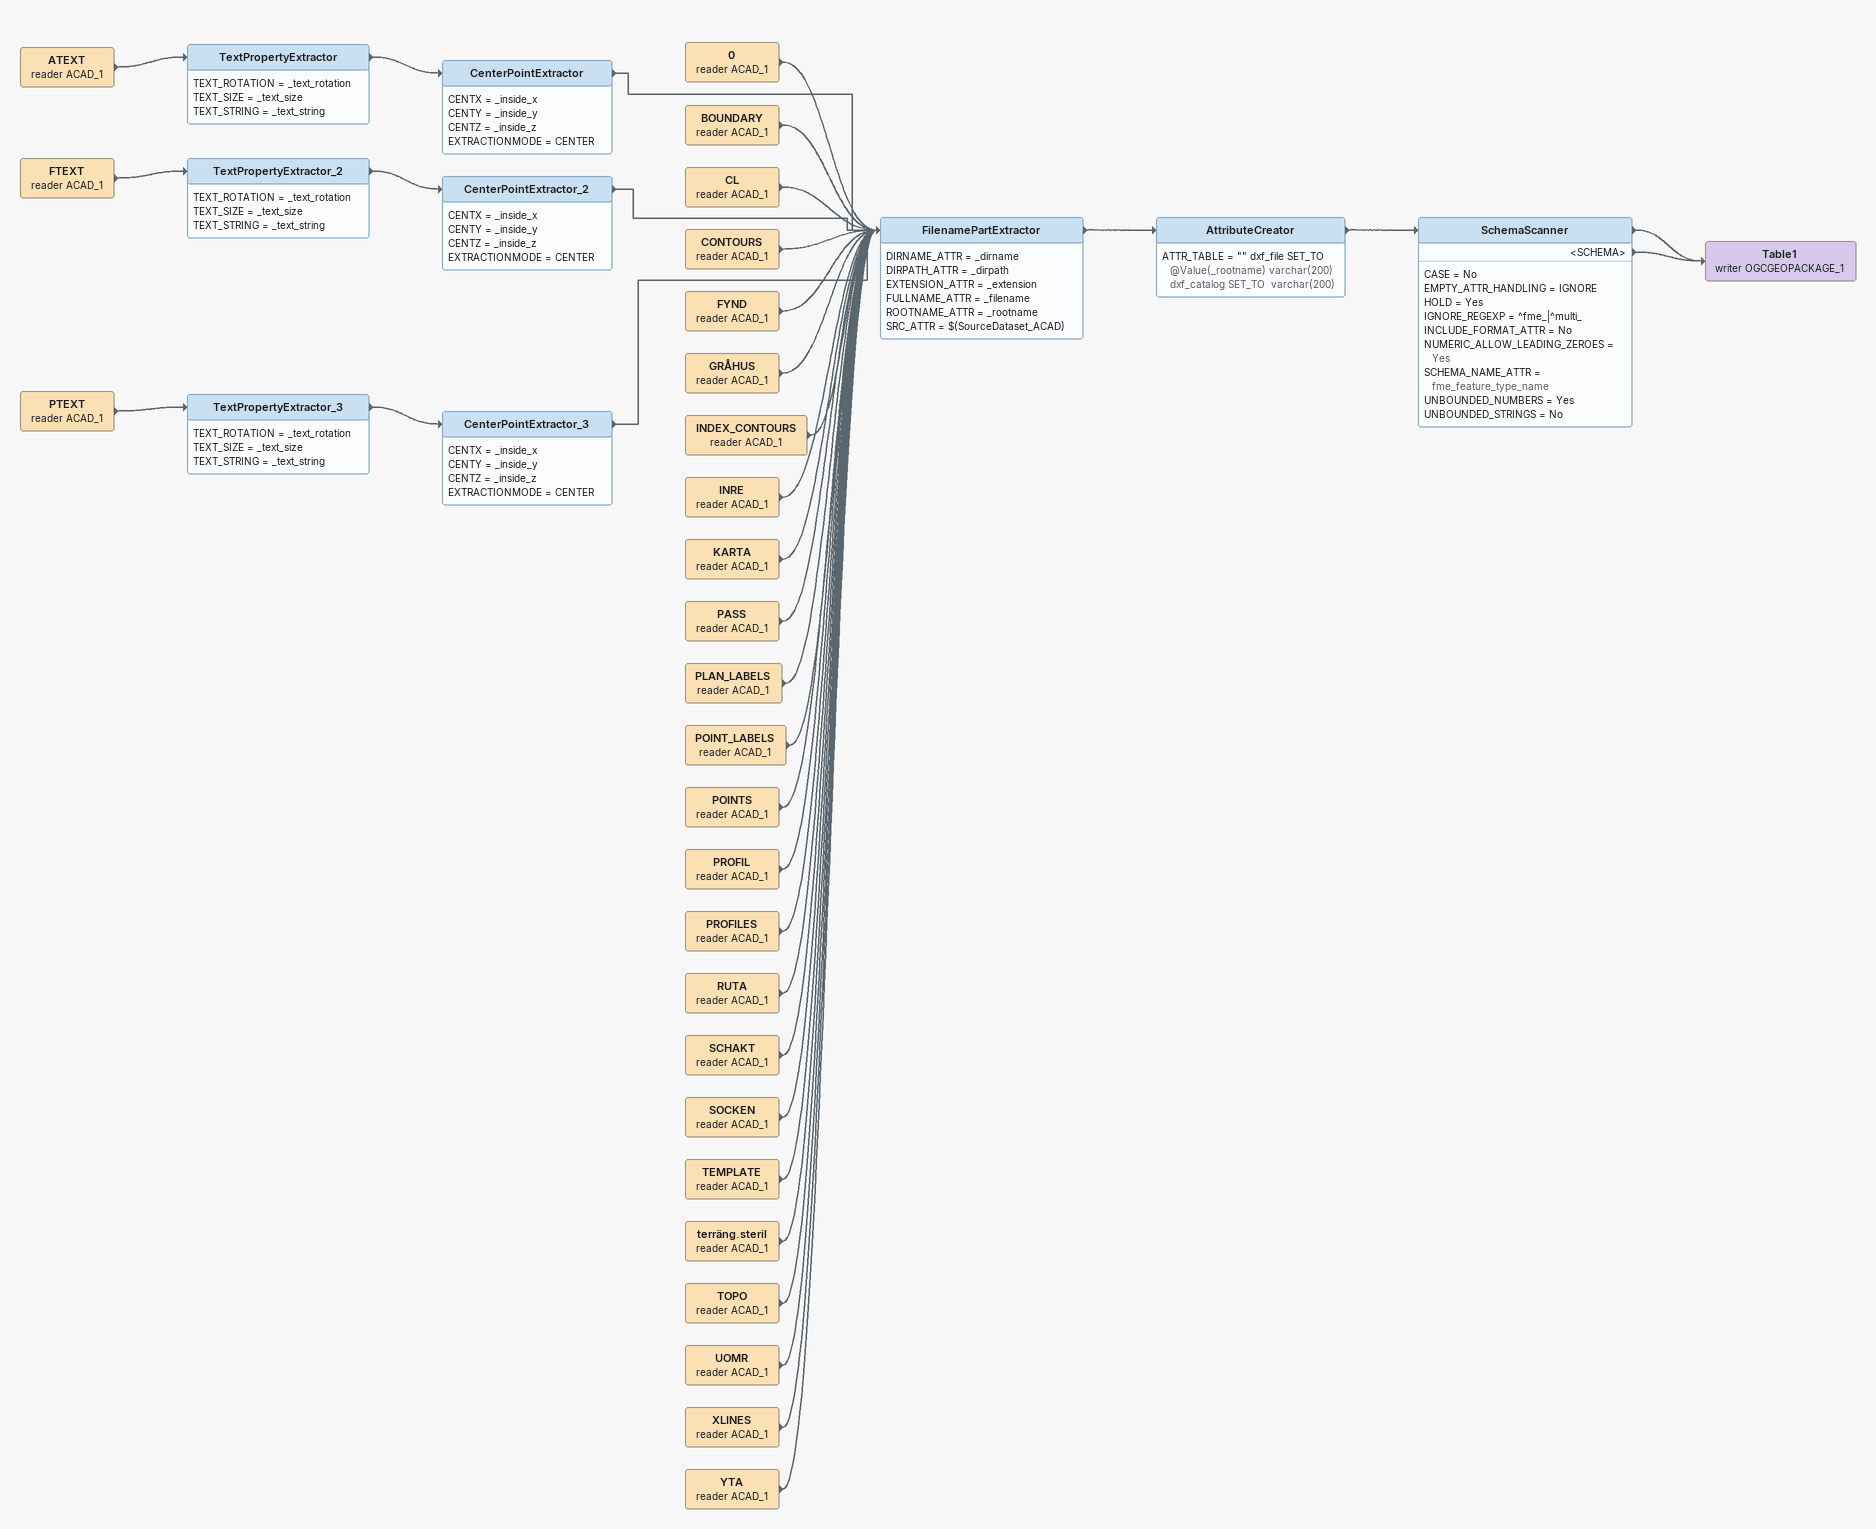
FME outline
ATEXT (reader ACAD_1)
    -> TextPropertyExtractor
TextPropertyExtractor
    TEXT_ROTATION = _text_rotation
    TEXT_SIZE = _text_size
    TEXT_STRING = _text_string
    -> CenterPointExtractor
CenterPointExtractor
    CENTX = _inside_x
    CENTY = _inside_y
    CENTZ = _inside_z
    EXTRACTIONMODE = CENTER
    -> FilenamePartExtractor
FTEXT (reader ACAD_1)
    -> TextPropertyExtractor_2
TextPropertyExtractor_2
    TEXT_ROTATION = _text_rotation
    TEXT_SIZE = _text_size
    TEXT_STRING = _text_string
    -> CenterPointExtractor_2
CenterPointExtractor_2
    CENTX = _inside_x
    CENTY = _inside_y
    CENTZ = _inside_z
    EXTRACTIONMODE = CENTER
    -> FilenamePartExtractor
PTEXT (reader ACAD_1)
    -> TextPropertyExtractor_3
TextPropertyExtractor_3
    TEXT_ROTATION = _text_rotation
    TEXT_SIZE = _text_size
    TEXT_STRING = _text_string
    -> CenterPointExtractor_3
CenterPointExtractor_3
    CENTX = _inside_x
    CENTY = _inside_y
    CENTZ = _inside_z
    EXTRACTIONMODE = CENTER
    -> FilenamePartExtractor
0 (reader ACAD_1)
    -> FilenamePartExtractor
BOUNDARY (reader ACAD_1)
    -> FilenamePartExtractor
CL (reader ACAD_1)
    -> FilenamePartExtractor
CONTOURS (reader ACAD_1)
    -> FilenamePartExtractor
FYND (reader ACAD_1)
    -> FilenamePartExtractor
GRÅHUS (reader ACAD_1)
    -> FilenamePartExtractor
INDEX_CONTOURS (reader ACAD_1)
    -> FilenamePartExtractor
INRE (reader ACAD_1)
    -> FilenamePartExtractor
KARTA (reader ACAD_1)
    -> FilenamePartExtractor
PASS (reader ACAD_1)
    -> FilenamePartExtractor
PLAN_LABELS (reader ACAD_1)
    -> FilenamePartExtractor
POINT_LABELS (reader ACAD_1)
    -> FilenamePartExtractor
POINTS (reader ACAD_1)
    -> FilenamePartExtractor
PROFIL (reader ACAD_1)
    -> FilenamePartExtractor
PROFILES (reader ACAD_1)
    -> FilenamePartExtractor
RUTA (reader ACAD_1)
    -> FilenamePartExtractor
SCHAKT (reader ACAD_1)
    -> FilenamePartExtractor
SOCKEN (reader ACAD_1)
    -> FilenamePartExtractor
TEMPLATE (reader ACAD_1)
    -> FilenamePartExtractor
terräng.steril (reader ACAD_1)
    -> FilenamePartExtractor
TOPO (reader ACAD_1)
    -> FilenamePartExtractor
UOMR (reader ACAD_1)
    -> FilenamePartExtractor
XLINES (reader ACAD_1)
    -> FilenamePartExtractor
YTA (reader ACAD_1)
    -> FilenamePartExtractor
FilenamePartExtractor
    DIRNAME_ATTR = _dirname
    DIRPATH_ATTR = _dirpath
    EXTENSION_ATTR = _extension
    FULLNAME_ATTR = _filename
    ROOTNAME_ATTR = _rootname
    SRC_ATTR = $(SourceDataset_ACAD)
    -> AttributeCreator
AttributeCreator
    ATTR_TABLE = "" dxf_file SET_TO @Value(_rootname) varchar(200)  dxf_catalog SET_TO  varchar(200)
    -> SchemaScanner
SchemaScanner
    CASE = No
    EMPTY_ATTR_HANDLING = IGNORE
    HOLD = Yes
    IGNORE_REGEXP = ^fme_|^multi_
    INCLUDE_FORMAT_ATTR = No
    NUMERIC_ALLOW_LEADING_ZEROES = Yes
    SCHEMA_NAME_ATTR = fme_feature_type_name
    UNBOUNDED_NUMBERS = Yes
    UNBOUNDED_STRINGS = No
    -> Table1 (writer OGCGEOPACKAGE_1)
    <SCHEMA> -> Table1 (writer OGCGEOPACKAGE_1)
Table1 (writer OGCGEOPACKAGE_1)
